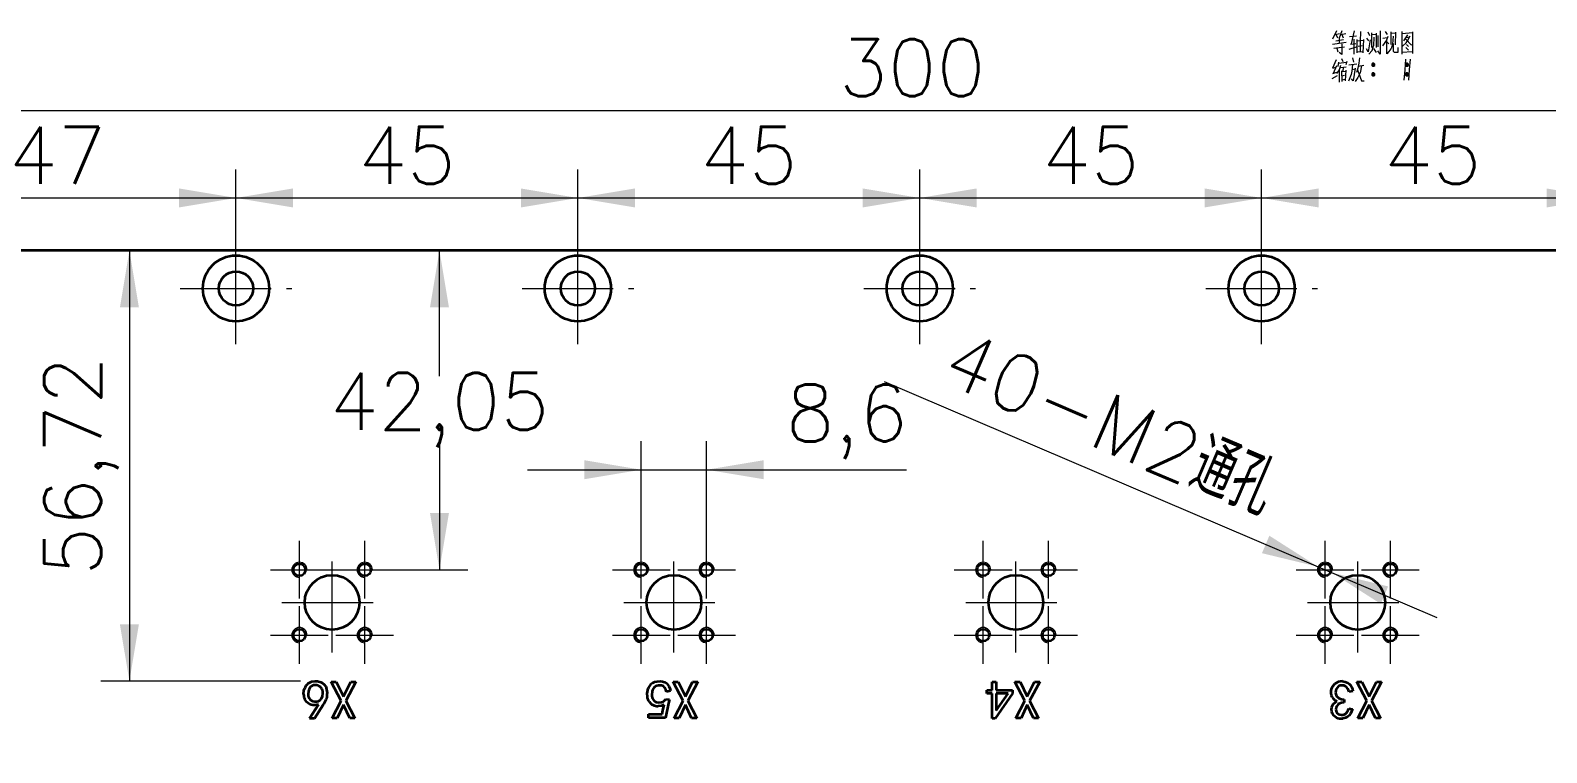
# Model space of a CAD drawing. Header units: millimetres. Extents: x -631 to 3210, y -446 to 2288.
# Drawn here: x 2791.8 to 2991.4, y 979.9 to 1075.1 of the extents above; entities that cross this region are included whole.
import ezdxf

# ---------------------------------------------------------------- set-up
doc = ezdxf.new("R2010")
doc.units = ezdxf.units.MM
doc.linetypes.add('点画线', pattern=[18, 12, -2, 2, -2])
doc.layers.get('0').update_dxf_attribs({"lineweight": 18})
for name, color, linetype, lineweight in [('中心线层', 1, '点画线', 18), ('尺寸线层', 3, 'Continuous', 18), ('细实线层', 7, 'Continuous', 18)]:
    doc.layers.add(name, color=color, linetype=linetype, lineweight=lineweight)
doc.styles.get("Standard").update_dxf_attribs({"font": 'txt.shx', "bigfont": 'gbcbig.shx'})
doc.dimstyles.get("Standard").update_dxf_attribs({"dimscale": 3, "dimtxt": 0.18, "dimasz": 0.18, "dimexe": 0.18, "dimexo": 0.0625, "dimgap": 0.09, "dimtad": 0, "dimtih": 1, "dimtoh": 1, "dimdec": 4, "dimzin": 0, "dimdsep": 46, "dimtxsty": 'Standard', "dimcen": 0.09, "dimdle": 0.36, "dimadec": 0, "dimazin": 0, "dimtfac": 1, "dimtdec": 4, "dimtofl": 0, "dimtmove": 0, "dimatfit": 3, "dimfxl": 0, "dimtolj": 1, "dimtzin": 0, "dimarcsym": 0})

# ---------------------------------------------------------------- blocks, each defined once
blk = doc.blocks.new('*X280')
at = {"layer": '尺寸线层', "linetype": 'Continuous'}
for points in [[(2771.85, 1052.98), (2779.35, 1054.23), (2779.35, 1051.73)], [(2818.85, 1052.98), (2811.35, 1054.23), (2811.35, 1051.73)]]:
    blk.add_hatch(color=0, dxfattribs=at).paths.add_polyline_path(points, flags=0)
at = {"layer": '尺寸线层', "color": 0, "linetype": 'Continuous'}
for p, q in [((2771.85, 1042.94), (2771.85, 1056.73)), ((2818.85, 1042.94), (2818.85, 1056.73)), ((2771.85, 1052.98), (2818.85, 1052.98))]:
    blk.add_line(p, q, dxfattribs=at)
at = {"layer": '尺寸线层', "color": 0, "insert": (2795.35, 1058.6), "char_height": 7.5, "width": 24.2857, "attachment_point": 5}
blk.add_mtext('47', dxfattribs=at)
blk = doc.blocks.new('*X281')
at = {"layer": '尺寸线层', "linetype": 'Continuous'}
for points in [[(2818.85, 1052.98), (2826.35, 1054.23), (2826.35, 1051.73)], [(2863.85, 1052.98), (2856.35, 1054.23), (2856.35, 1051.73)]]:
    blk.add_hatch(color=0, dxfattribs=at).paths.add_polyline_path(points, flags=0)
at = {"layer": '尺寸线层', "color": 0, "linetype": 'Continuous'}
for p, q in [((2818.85, 1042.94), (2818.85, 1056.73)), ((2863.85, 1042.94), (2863.85, 1056.73)), ((2818.85, 1052.98), (2863.85, 1052.98))]:
    blk.add_line(p, q, dxfattribs=at)
at = {"layer": '尺寸线层', "color": 0, "insert": (2841.35, 1058.6), "char_height": 7.5, "width": 24.2857, "attachment_point": 5}
blk.add_mtext('45', dxfattribs=at)
blk = doc.blocks.new('*X282')
at = {"layer": '尺寸线层', "linetype": 'Continuous'}
for points in [[(2863.85, 1052.98), (2871.35, 1054.23), (2871.35, 1051.73)], [(2908.85, 1052.98), (2901.35, 1054.23), (2901.35, 1051.73)]]:
    blk.add_hatch(color=0, dxfattribs=at).paths.add_polyline_path(points, flags=0)
at = {"layer": '尺寸线层', "color": 0, "linetype": 'Continuous'}
for p, q in [((2863.85, 1042.94), (2863.85, 1056.73)), ((2908.85, 1042.94), (2908.85, 1056.73)), ((2863.85, 1052.98), (2908.85, 1052.98))]:
    blk.add_line(p, q, dxfattribs=at)
at = {"layer": '尺寸线层', "color": 0, "insert": (2886.35, 1058.6), "char_height": 7.5, "width": 24.2857, "attachment_point": 5}
blk.add_mtext('45', dxfattribs=at)
blk = doc.blocks.new('*X283')
at = {"layer": '尺寸线层', "linetype": 'Continuous'}
for points in [[(2908.85, 1052.98), (2916.35, 1054.23), (2916.35, 1051.73)], [(2953.85, 1052.98), (2946.35, 1054.23), (2946.35, 1051.73)]]:
    blk.add_hatch(color=0, dxfattribs=at).paths.add_polyline_path(points, flags=0)
at = {"layer": '尺寸线层', "color": 0, "linetype": 'Continuous'}
for p, q in [((2908.85, 1042.94), (2908.85, 1056.73)), ((2953.85, 1042.94), (2953.85, 1056.73)), ((2908.85, 1052.98), (2953.85, 1052.98))]:
    blk.add_line(p, q, dxfattribs=at)
at = {"layer": '尺寸线层', "color": 0, "insert": (2931.35, 1058.6), "char_height": 7.5, "width": 24.2857, "attachment_point": 5}
blk.add_mtext('45', dxfattribs=at)
blk = doc.blocks.new('*X284')
at = {"layer": '尺寸线层', "linetype": 'Continuous'}
for points in [[(2953.85, 1052.98), (2961.35, 1054.23), (2961.35, 1051.73)], [(2998.85, 1052.98), (2991.35, 1054.23), (2991.35, 1051.73)]]:
    blk.add_hatch(color=0, dxfattribs=at).paths.add_polyline_path(points, flags=0)
at = {"layer": '尺寸线层', "color": 0, "linetype": 'Continuous'}
for p, q in [((2953.85, 1042.94), (2953.85, 1056.73)), ((2998.85, 1042.94), (2998.85, 1056.73)), ((2953.85, 1052.98), (2998.85, 1052.98))]:
    blk.add_line(p, q, dxfattribs=at)
at = {"layer": '尺寸线层', "color": 0, "insert": (2976.35, 1058.6), "char_height": 7.5, "width": 24.2857, "attachment_point": 5}
blk.add_mtext('45', dxfattribs=at)
blk = doc.blocks.new('*X286')
at = {"layer": '尺寸线层', "linetype": 'Continuous'}
for points in [[(2757.85, 1064.51), (2765.35, 1065.76), (2765.35, 1063.26)], [(3057.85, 1064.51), (3050.35, 1065.76), (3050.35, 1063.26)]]:
    blk.add_hatch(color=0, dxfattribs=at).paths.add_polyline_path(points, flags=0)
at = {"layer": '尺寸线层', "color": 0, "linetype": 'Continuous'}
for p, q in [((2757.85, 1047.94), (2757.85, 1068.26)), ((3057.85, 1047.94), (3057.85, 1068.26)), ((2757.85, 1064.51), (3057.85, 1064.51))]:
    blk.add_line(p, q, dxfattribs=at)
at = {"layer": '尺寸线层', "color": 0, "insert": (2907.85, 1070.13), "char_height": 7.5, "width": 38.5714, "attachment_point": 5}
blk.add_mtext('300', dxfattribs=at)
blk = doc.blocks.new('*X289')
at = {"layer": '尺寸线层', "linetype": 'Continuous'}
for points in [[(2961.28, 1004.41), (2954.87, 1008.5), (2953.89, 1006.2)], [(2963.12, 1003.62), (2970.5, 1001.82), (2969.52, 999.53)]]:
    blk.add_hatch(color=0, dxfattribs=at).paths.add_polyline_path(points, flags=0)
at = {"layer": '尺寸线层', "color": 0, "linetype": 'Continuous'}
blk.add_line((2904.18, 1028.8), (2976.91, 997.73), dxfattribs=at)
at = {"layer": '尺寸线层', "color": 0, "insert": (2933.96, 1023.32), "char_height": 7.5, "width": 118.1786, "attachment_point": 5, "rotation": 336.8688}
blk.add_mtext('40-M2通孔', dxfattribs=at)
blk = doc.blocks.new('*X292')
at = {"layer": '尺寸线层', "linetype": 'Continuous'}
for points in [[(2872.2, 1017.19), (2864.7, 1018.44), (2864.7, 1015.94)], [(2880.8, 1017.19), (2888.3, 1018.44), (2888.3, 1015.94)]]:
    blk.add_hatch(color=0, dxfattribs=at).paths.add_polyline_path(points, flags=0)
at = {"layer": '尺寸线层', "color": 0, "linetype": 'Continuous'}
for p, q in [((2872.2, 1005.89), (2872.2, 1020.94)), ((2880.8, 1005.89), (2880.8, 1020.94)), ((2857.2, 1017.19), (2907.11, 1017.19))]:
    blk.add_line(p, q, dxfattribs=at)
at = {"layer": '尺寸线层', "color": 0, "insert": (2899.25, 1023.53), "char_height": 7.5, "width": 31.4286, "attachment_point": 5}
blk.add_mtext('8,6', dxfattribs=at)
blk = doc.blocks.new('*X293')
at = {"layer": '尺寸线层', "linetype": 'Continuous'}
for points in [[(2845.63, 1046.06), (2846.88, 1038.56), (2844.38, 1038.56)], [(2845.63, 1004.01), (2846.88, 1011.51), (2844.38, 1011.51)]]:
    blk.add_hatch(color=0, dxfattribs=at).paths.add_polyline_path(points, flags=0)
at = {"layer": '尺寸线层', "color": 0, "linetype": 'Continuous'}
for p, q in [((2832.55, 1046.06), (2849.38, 1046.06)), ((2845.63, 1029.5), (2845.63, 1046.06)), ((2845.63, 1020.57), (2845.63, 1004.01)), ((2829.07, 1004.01), (2849.38, 1004.01))]:
    blk.add_line(p, q, dxfattribs=at)
at = {"layer": '尺寸线层', "color": 0, "insert": (2845.63, 1025.04), "char_height": 7.5, "width": 60, "attachment_point": 5}
blk.add_mtext('42,05', dxfattribs=at)
blk = doc.blocks.new('*X294')
at = {"layer": '尺寸线层', "linetype": 'Continuous'}
for points in [[(2804.82, 1046.06), (2806.07, 1038.56), (2803.57, 1038.56)], [(2804.82, 989.34), (2806.07, 996.84), (2803.57, 996.84)]]:
    blk.add_hatch(color=0, dxfattribs=at).paths.add_polyline_path(points, flags=0)
at = {"layer": '尺寸线层', "color": 0, "linetype": 'Continuous'}
for p, q in [((2830.67, 1046.06), (2801.07, 1046.06)), ((2804.82, 1046.06), (2804.82, 989.34)), ((2827.34, 989.34), (2801.07, 989.34))]:
    blk.add_line(p, q, dxfattribs=at)
at = {"layer": '尺寸线层', "color": 0, "insert": (2798.48, 1017.7), "char_height": 7.5, "width": 60, "attachment_point": 5, "rotation": 90}
blk.add_mtext('56,72', dxfattribs=at)
blk = doc.blocks.new('*X295')
at = {"layer": '尺寸线层', "linetype": 'Continuous'}
for points in [[(2787.68, 1046.06), (2786.43, 1038.56), (2788.93, 1038.56)], [(2787.68, 959.33), (2786.43, 966.83), (2788.93, 966.83)]]:
    blk.add_hatch(color=0, dxfattribs=at).paths.add_polyline_path(points, flags=0)
at = {"layer": '尺寸线层', "color": 0, "linetype": 'Continuous'}
for p, q in [((2830.67, 1046.06), (2783.93, 1046.06)), ((2787.68, 959.33), (2787.68, 1046.06)), ((2829.03, 959.33), (2783.93, 959.33))]:
    blk.add_line(p, q, dxfattribs=at)
at = {"layer": '尺寸线层', "color": 0, "insert": (2781.34, 1002.7), "char_height": 7.5, "width": 60, "attachment_point": 5, "rotation": 90}
blk.add_mtext('86,73', dxfattribs=at)

msp = doc.modelspace()

# ---------------------------------------------------------------- linework, layer by layer
at = {"color": 7, "lineweight": 35}
msp.add_line((3055.846, 1046.064), (2759.846, 1046.064), dxfattribs=at)
at = {"color": 7, "lineweight": 35, "ltscale": 0.071302}
for p, q in [((2832.695, 986.745), (2831.374, 989.274)), ((2834.633, 989.274), (2833.313, 986.745)), ((2877.695, 986.745), (2876.374, 989.274)), ((2879.633, 989.274), (2878.313, 986.745)), ((2922.695, 986.745), (2921.374, 989.274)), ((2924.633, 989.274), (2923.313, 986.745)), ((2967.695, 986.745), (2966.374, 989.274)), ((2969.633, 989.274), (2968.313, 986.745))]:
    msp.add_line(p, q, dxfattribs=at)
at = {"color": 7, "lineweight": 35, "ltscale": 0.016858}
for p, q in [((2831.374, 989.274), (2832.049, 989.274)), ((2876.374, 989.274), (2877.049, 989.274)), ((2921.374, 989.274), (2922.049, 989.274)), ((2966.374, 989.274), (2967.049, 989.274)), ((2834.493, 984.47), (2833.818, 984.47)), ((2879.493, 984.47), (2878.818, 984.47)), ((2924.493, 984.47), (2923.818, 984.47)), ((2969.493, 984.47), (2968.818, 984.47))]:
    msp.add_line(p, q, dxfattribs=at)
at = {"color": 7, "lineweight": 35, "ltscale": 0.05465}
for p, q in [((2832.049, 989.274), (2833.004, 987.307)), ((2833.004, 987.307), (2833.959, 989.274)), ((2877.049, 989.274), (2878.004, 987.307)), ((2878.004, 987.307), (2878.959, 989.274)), ((2922.049, 989.274), (2923.004, 987.307)), ((2923.004, 987.307), (2923.959, 989.274)), ((2967.049, 989.274), (2968.004, 987.307)), ((2968.004, 987.307), (2968.959, 989.274))]:
    msp.add_line(p, q, dxfattribs=at)
at = {"color": 7, "lineweight": 35, "ltscale": 0.016852}
for p, q in [((2833.959, 989.274), (2834.633, 989.274)), ((2878.959, 989.274), (2879.633, 989.274)), ((2917.695, 988.178), (2918.369, 988.178)), ((2923.959, 989.274), (2924.633, 989.274)), ((2968.959, 989.274), (2969.633, 989.274)), ((2918.369, 987.701), (2917.695, 987.701)), ((2832.189, 984.47), (2831.515, 984.47)), ((2877.189, 984.47), (2876.515, 984.47)), ((2922.189, 984.47), (2921.515, 984.47)), ((2967.189, 984.47), (2966.515, 984.47))]:
    msp.add_line(p, q, dxfattribs=at)
at = {"color": 7, "lineweight": 35, "ltscale": 0.013119}
msp.add_line((2876.038, 988.066), (2875.532, 987.925), dxfattribs=at)
at = {"color": 7, "lineweight": 35, "ltscale": 0.011938}
for p, q in [((2917.695, 987.701), (2917.695, 988.178)), ((2921.066, 988.178), (2921.066, 987.701))]:
    msp.add_line(p, q, dxfattribs=at)
at = {"color": 7, "lineweight": 35, "ltscale": 0.013348}
msp.add_line((2918.369, 989.245), (2918.903, 989.245), dxfattribs=at)
at = {"color": 7, "lineweight": 35, "ltscale": 0.026685}
for p, q in [((2918.369, 988.178), (2918.369, 989.245)), ((2918.903, 989.245), (2918.903, 988.178))]:
    msp.add_line(p, q, dxfattribs=at)
at = {"color": 7, "lineweight": 35, "ltscale": 0.054071}
msp.add_line((2918.903, 988.178), (2921.066, 988.178), dxfattribs=at)
at = {"color": 7, "lineweight": 35, "ltscale": 0.012815}
for p, q in [((2965.869, 988.038), (2965.363, 987.953)), ((2965.307, 985.734), (2965.813, 985.65))]:
    msp.add_line(p, q, dxfattribs=at)
at = {"color": 7, "lineweight": 35, "ltscale": 0.054935}
msp.add_line((2828.538, 984.414), (2829.717, 986.268), dxfattribs=at)
at = {"color": 7, "lineweight": 35, "ltscale": 0.053374}
msp.add_line((2830.335, 986.212), (2829.184, 984.414), dxfattribs=at)
at = {"color": 7, "lineweight": 35, "ltscale": 0.064073}
for p, q in [((2831.515, 984.47), (2832.695, 986.745)), ((2876.515, 984.47), (2877.695, 986.745)), ((2921.515, 984.47), (2922.695, 986.745)), ((2966.515, 984.47), (2967.695, 986.745))]:
    msp.add_line(p, q, dxfattribs=at)
at = {"color": 7, "lineweight": 35, "ltscale": 0.048068}
for p, q in [((2833.004, 986.212), (2832.189, 984.47)), ((2878.004, 986.212), (2877.189, 984.47)), ((2923.004, 986.212), (2922.189, 984.47)), ((2968.004, 986.212), (2967.189, 984.47))]:
    msp.add_line(p, q, dxfattribs=at)
at = {"color": 7, "lineweight": 35, "ltscale": 0.048065}
for p, q in [((2833.818, 984.47), (2833.004, 986.212)), ((2878.818, 984.47), (2878.004, 986.212)), ((2923.818, 984.47), (2923.004, 986.212)), ((2968.818, 984.47), (2968.004, 986.212))]:
    msp.add_line(p, q, dxfattribs=at)
at = {"color": 7, "lineweight": 35, "ltscale": 0.064076}
for p, q in [((2833.313, 986.745), (2834.493, 984.47)), ((2878.313, 986.745), (2879.493, 984.47)), ((2923.313, 986.745), (2924.493, 984.47)), ((2968.313, 986.745), (2969.493, 984.47))]:
    msp.add_line(p, q, dxfattribs=at)
at = {"color": 7, "lineweight": 35, "ltscale": 0.012021}
msp.add_line((2875.42, 986.97), (2875.897, 986.914), dxfattribs=at)
at = {"color": 7, "lineweight": 35, "ltscale": 0.082162}
msp.add_line((2918.369, 984.414), (2918.369, 987.701), dxfattribs=at)
at = {"color": 7, "lineweight": 35, "ltscale": 0.099933}
msp.add_line((2921.066, 987.701), (2918.79, 984.414), dxfattribs=at)
at = {"color": 7, "lineweight": 35, "ltscale": 0.055478}
msp.add_line((2918.903, 987.701), (2918.903, 985.481), dxfattribs=at)
at = {"color": 7, "lineweight": 35, "ltscale": 0.039325}
msp.add_line((2920.476, 987.701), (2918.903, 987.701), dxfattribs=at)
at = {"color": 7, "lineweight": 35, "ltscale": 0.068002}
msp.add_line((2918.903, 985.481), (2920.476, 987.701), dxfattribs=at)
at = {"color": 7, "lineweight": 35, "ltscale": 0.009131}
msp.add_line((2964.717, 986.914), (2964.717, 986.549), dxfattribs=at)
at = {"color": 7, "lineweight": 35, "ltscale": 0.01615}
msp.add_line((2829.184, 984.414), (2828.538, 984.414), dxfattribs=at)
at = {"color": 7, "lineweight": 35, "ltscale": 0.01264}
msp.add_line((2873.144, 984.498), (2873.144, 985.004), dxfattribs=at)
at = {"color": 7, "lineweight": 35, "ltscale": 0.044946}
msp.add_line((2873.144, 985.004), (2874.942, 985.004), dxfattribs=at)
at = {"color": 7, "lineweight": 35, "ltscale": 0.055475}
msp.add_line((2875.363, 984.498), (2873.144, 984.498), dxfattribs=at)
at = {"color": 7, "lineweight": 35, "ltscale": 0.010535}
msp.add_line((2918.79, 984.414), (2918.369, 984.414), dxfattribs=at)
at = {"color": 7, "lineweight": 13}
for points in [[(2963.723, 1074.981), (2963.198, 1073.896)], [(2963.513, 1074.526), (2964.108, 1074.631)], [(2963.618, 1073.686), (2964.633, 1073.826)], [(2963.863, 1074.036), (2963.653, 1074.526)], [(2964.388, 1074.981), (2964.038, 1074.001)], [(2964.108, 1073.336), (2964.108, 1074.036)], [(2964.248, 1074.526), (2964.913, 1074.631)], [(2964.388, 1074.526), (2964.598, 1074.071)], [(2965.403, 1074.246), (2966.348, 1074.351)], [(2966.033, 1074.981), (2965.613, 1073.266)], [(2965.963, 1073.896), (2965.963, 1071.901)], [(2966.418, 1072.076), (2966.418, 1073.861)], [(2966.873, 1074.911), (2966.838, 1073.581), (2966.803, 1072.251)], [(2967.258, 1073.826), (2967.188, 1072.076)], [(2967.643, 1074.036), (2967.923, 1073.651)], [(2967.818, 1074.876), (2968.063, 1074.386)], [(2968.133, 1073.791), (2967.853, 1072.216)], [(2968.343, 1072.776), (2968.343, 1074.736)], [(2968.343, 1074.491), (2968.903, 1074.561)], [(2968.623, 1074.141), (2968.553, 1073.021)], [(2968.903, 1074.701), (2968.903, 1072.811)], [(2969.183, 1072.881), (2969.183, 1074.386)], [(2969.463, 1074.981), (2969.463, 1073.441), (2969.463, 1071.901)], [(2970.443, 1074.246), (2970.268, 1073.756), (2969.778, 1073.021)], [(2969.813, 1074.036), (2970.373, 1074.106)], [(2970.093, 1074.911), (2970.373, 1074.491)], [(2970.863, 1074.876), (2970.863, 1073.196)], [(2971.528, 1074.701), (2970.863, 1074.631)], [(2971.178, 1074.281), (2971.073, 1073.231)], [(2971.458, 1073.126), (2971.528, 1074.806)], [(2972.298, 1074.911), (2972.298, 1073.441), (2972.298, 1071.936)], [(2972.298, 1074.876), (2972.298, 1073.476), (2972.298, 1072.076)], [(2973.768, 1074.736), (2972.298, 1074.596)], [(2973.068, 1074.456), (2972.508, 1073.651)], [(2972.823, 1073.896), (2973.523, 1073.161)], [(2972.858, 1074.106), (2973.313, 1074.176)], [(2973.068, 1073.686), (2973.418, 1074.316)], [(2973.733, 1072.111), (2973.733, 1073.476), (2973.768, 1074.876)], [(2964.983, 1073.441), (2963.198, 1073.196)], [(2963.373, 1072.706), (2964.738, 1072.881)], [(2963.758, 1072.706), (2963.898, 1072.216)], [(2964.388, 1071.901), (2964.388, 1071.866), (2964.073, 1072.146)], [(2964.388, 1073.266), (2964.388, 1071.866)], [(2966.278, 1072.846), (2965.333, 1072.531)], [(2965.543, 1073.231), (2966.243, 1073.336)], [(2966.418, 1073.651), (2967.223, 1073.756)], [(2966.418, 1072.216), (2967.188, 1072.286)], [(2966.558, 1072.986), (2967.083, 1073.056)], [(2967.853, 1072.216), (2967.643, 1072.636)], [(2967.958, 1071.901), (2968.378, 1072.391)], [(2968.378, 1072.391), (2968.553, 1073.021)], [(2968.973, 1072.146), (2968.623, 1072.671)], [(2969.463, 1071.901), (2969.148, 1072.356)], [(2970.268, 1073.756), (2970.268, 1071.971)], [(2970.268, 1073.581), (2970.583, 1073.266)], [(2970.373, 1071.971), (2970.653, 1072.251)], [(2970.653, 1072.251), (2970.898, 1072.601)], [(2971.073, 1073.231), (2970.898, 1072.601)], [(2971.213, 1072.251), (2971.213, 1073.336)], [(2971.353, 1072.146), (2971.213, 1072.251)], [(2971.773, 1072.146), (2971.353, 1072.146)], [(2971.773, 1072.776), (2971.773, 1072.146)], [(2972.298, 1072.181), (2973.663, 1072.286)], [(2972.368, 1072.986), (2972.858, 1073.406)], [(2972.823, 1072.811), (2973.173, 1072.426)], [(2972.858, 1073.406), (2973.068, 1073.686)], [(2972.928, 1073.196), (2973.173, 1072.916)], [(2973.523, 1073.161), (2973.698, 1073.196)], [(2973.733, 1072.006), (2973.733, 1072.111), (2973.663, 1072.286)], [(2963.583, 1070.151), (2963.163, 1070.011)], [(2963.653, 1071.166), (2963.198, 1070.081)], [(2963.723, 1070.396), (2963.268, 1069.381)], [(2964.038, 1069.871), (2963.723, 1069.381)], [(2963.968, 1070.851), (2963.863, 1070.291)], [(2963.968, 1070.711), (2965.018, 1070.851)], [(2964.213, 1070.431), (2964.038, 1069.871)], [(2964.073, 1069.941), (2964.073, 1068.226)], [(2964.283, 1070.151), (2964.983, 1070.256)], [(2964.353, 1071.341), (2964.528, 1070.956)], [(2964.598, 1070.186), (2964.528, 1069.626)], [(2964.913, 1069.801), (2964.843, 1068.401)], [(2965.053, 1070.956), (2964.913, 1070.501)], [(2965.823, 1070.571), (2965.718, 1069.661), (2965.613, 1069.241), (2965.298, 1068.366)], [(2965.333, 1070.501), (2966.383, 1070.641)], [(2966.138, 1070.081), (2966.033, 1069.241), (2965.893, 1068.401), (2965.683, 1068.681)], [(2965.753, 1069.906), (2966.138, 1069.976)], [(2965.823, 1071.411), (2965.928, 1070.851)], [(2966.523, 1070.081), (2966.348, 1069.521)], [(2966.453, 1069.836), (2967.013, 1068.401)], [(2966.663, 1070.711), (2966.523, 1070.081)], [(2966.593, 1070.326), (2967.293, 1070.466)], [(2966.733, 1071.446), (2966.663, 1070.711)], [(2967.013, 1070.396), (2966.803, 1069.451)], [(2968.343, 1070.536), (2968.728, 1070.536)], [(2968.378, 1070.641), (2968.693, 1070.641)], [(2968.378, 1070.396), (2968.693, 1070.396)], [(2972.788, 1071.271), (2972.683, 1069.871), (2972.578, 1068.471)], [(2972.788, 1070.536), (2973.173, 1070.536)], [(2972.823, 1070.641), (2973.138, 1070.641)], [(2972.823, 1070.396), (2973.138, 1070.396)], [(2973.383, 1071.271), (2973.278, 1069.871), (2973.173, 1068.471)], [(2963.128, 1068.716), (2963.828, 1069.101)], [(2963.233, 1069.381), (2963.758, 1069.556)], [(2964.353, 1069.731), (2964.388, 1068.331)], [(2964.353, 1069.626), (2964.878, 1069.696)], [(2964.388, 1069.066), (2964.773, 1069.136)], [(2964.843, 1068.576), (2964.423, 1068.506)], [(2966.523, 1068.821), (2966.138, 1068.296)], [(2966.803, 1069.451), (2966.523, 1068.821)], [(2967.013, 1068.401), (2967.328, 1068.401)], [(2968.343, 1069.276), (2968.728, 1069.276)], [(2968.378, 1069.381), (2968.693, 1069.381)], [(2968.378, 1069.136), (2968.693, 1069.136)], [(2972.788, 1069.276), (2973.173, 1069.276)], [(2972.823, 1069.381), (2973.138, 1069.381)], [(2972.823, 1069.136), (2973.138, 1069.136)]]:
    msp.add_lwpolyline(points, dxfattribs=at)
for points in [[(2968.448, 1070.326), (2968.623, 1070.326), (2968.728, 1070.431), (2968.728, 1070.606), (2968.623, 1070.711), (2968.448, 1070.711), (2968.343, 1070.606), (2968.343, 1070.431)], [(2972.893, 1070.326), (2973.068, 1070.326), (2973.173, 1070.431), (2973.173, 1070.606), (2973.068, 1070.711), (2972.893, 1070.711), (2972.788, 1070.606), (2972.788, 1070.431)], [(2968.448, 1069.066), (2968.623, 1069.066), (2968.728, 1069.171), (2968.728, 1069.346), (2968.623, 1069.451), (2968.448, 1069.451), (2968.343, 1069.346), (2968.343, 1069.171)], [(2972.893, 1069.066), (2973.068, 1069.066), (2973.173, 1069.171), (2973.173, 1069.346), (2973.068, 1069.451), (2972.893, 1069.451), (2972.788, 1069.346), (2972.788, 1069.171)]]:
    msp.add_lwpolyline(points, close=True, dxfattribs=at)
at = {"color": 7, "lineweight": 35}
for points in [[(2827.751, 987.616), (2827.794, 988.109), (2827.859, 988.348)], [(2828.313, 989.021), (2828.554, 989.186), (2828.826, 989.29), (2829.211, 989.344)], [(2828.623, 988.542), (2828.469, 988.299), (2828.38, 988.026), (2828.341, 987.644)], [(2829.324, 988.824), (2829.011, 988.802), (2828.798, 988.701), (2828.623, 988.542)], [(2829.211, 989.344), (2829.575, 989.333), (2830.013, 989.225), (2830.195, 989.133)], [(2830.195, 989.133), (2830.474, 988.911), (2830.681, 988.622), (2830.757, 988.459)], [(2872.976, 987.729), (2872.993, 987.947), (2873.088, 988.375)], [(2873.678, 988.206), (2873.609, 987.988), (2873.566, 987.532)], [(2873.987, 989.245), (2874.273, 989.322), (2874.717, 989.33)], [(2874.858, 988.77), (2874.443, 988.79), (2874.241, 988.747), (2874.099, 988.684)], [(2874.717, 989.33), (2874.982, 989.297), (2875.233, 989.21), (2875.539, 989.03)], [(2875.532, 987.925), (2875.446, 988.218), (2875.269, 988.527), (2875.118, 988.666), (2874.858, 988.77)], [(2875.539, 989.03), (2875.699, 988.879), (2875.823, 988.697), (2875.987, 988.286), (2876.038, 988.066)], [(2963.144, 987.223), (2963.032, 987.478), (2962.985, 987.751), (2963.004, 988.122)], [(2963.004, 988.122), (2963.075, 988.419), (2963.207, 988.692), (2963.481, 988.993)], [(2963.771, 988.48), (2963.66, 988.298), (2963.593, 988.096), (2963.566, 987.813)], [(2964.38, 988.796), (2964.169, 988.766), (2963.976, 988.676), (2963.771, 988.48)], [(2964.998, 988.571), (2964.837, 988.694), (2964.649, 988.768), (2964.38, 988.796)], [(2964.436, 989.33), (2964.837, 989.279), (2965.205, 989.119), (2965.369, 988.999)], [(2965.363, 987.953), (2965.294, 988.16), (2965.186, 988.35), (2964.998, 988.571)], [(2965.369, 988.999), (2965.597, 988.757), (2965.758, 988.467), (2965.869, 988.038)], [(2828.513, 986.33), (2828.172, 986.579), (2828.031, 986.736), (2827.92, 986.914)], [(2828.341, 987.644), (2828.367, 987.369), (2828.464, 987.11), (2828.572, 986.961), (2828.713, 986.839)], [(2829.717, 986.268), (2829.229, 986.194), (2828.986, 986.195), (2828.748, 986.234), (2828.513, 986.33)], [(2828.713, 986.839), (2828.93, 986.727), (2829.167, 986.667), (2829.493, 986.661)], [(2829.493, 986.661), (2829.716, 986.729), (2829.916, 986.845), (2830.116, 987.08)], [(2830.116, 987.08), (2830.239, 987.383), (2830.286, 987.706), (2830.279, 987.869)], [(2873.032, 987.167), (2872.997, 987.313), (2872.976, 987.729)], [(2873.257, 986.633), (2873.164, 986.802), (2873.032, 987.167)], [(2874.213, 986.581), (2874.47, 986.537), (2874.858, 986.577)], [(2875.223, 986.212), (2874.837, 986.09), (2874.436, 986.043)], [(2874.942, 985.004), (2875.048, 985.488), (2875.223, 986.212)], [(2875.897, 986.914), (2875.79, 986.431), (2875.363, 984.498)], [(2963.098, 985.929), (2963.168, 986.124), (2963.275, 986.301), (2963.566, 986.595), (2963.734, 986.717)], [(2963.874, 986.24), (2963.742, 986.072), (2963.657, 985.877), (2963.622, 985.594)], [(2963.874, 987.223), (2964.025, 987.121), (2964.362, 986.988), (2964.717, 986.914)], [(2964.717, 986.549), (2964.355, 986.492), (2964.018, 986.353), (2963.874, 986.24)], [(2963.144, 985.116), (2963.072, 985.354), (2963.053, 985.601), (2963.098, 985.929)], [(2963.678, 984.554), (2963.474, 984.677), (2963.306, 984.844), (2963.144, 985.116)], [(2963.622, 985.594), (2963.665, 985.38), (2963.764, 985.188), (2963.987, 985.004)], [(2965.363, 984.807), (2965.154, 984.628), (2964.906, 984.508), (2964.547, 984.428)], [(2964.717, 984.948), (2964.889, 985.054), (2965.031, 985.196), (2965.235, 985.544), (2965.307, 985.734)], [(2965.813, 985.65), (2965.698, 985.35), (2965.551, 985.066), (2965.363, 984.807)]]:
    msp.add_lwpolyline(points, dxfattribs=at)
for centre, radius in [((2818.846, 1041.064), 4.35), ((2863.846, 1041.064), 4.35), ((2908.846, 1041.064), 4.35), ((2953.846, 1041.064), 4.35), ((2818.846, 1041.064), 2.25), ((2863.846, 1041.064), 2.25), ((2908.846, 1041.064), 2.25), ((2953.846, 1041.064), 2.25), ((2827.196, 1004.014), 0.8), ((2835.796, 1004.014), 0.8), ((2872.196, 1004.014), 0.8), ((2880.796, 1004.014), 0.8), ((2917.196, 1004.014), 0.8), ((2925.796, 1004.014), 0.8), ((2962.196, 1004.014), 0.8), ((2970.796, 1004.014), 0.8), ((2831.496, 999.714), 3.6), ((2876.496, 999.714), 3.6), ((2921.496, 999.714), 3.6), ((2966.496, 999.714), 3.6), ((2827.196, 995.414), 0.8), ((2835.796, 995.414), 0.8), ((2872.196, 995.414), 0.8), ((2880.796, 995.414), 0.8), ((2917.196, 995.414), 0.8), ((2925.796, 995.414), 0.8), ((2962.196, 995.414), 0.8), ((2970.796, 995.414), 0.8)]:
    msp.add_circle(centre, radius, dxfattribs=at)
for centre, radius, start, end in [((2829.332, 987.844), 1.556, 130.90022, 161.11396), ((2829.332, 987.895), 0.929, 44.21405, 90.49878), ((2829.35, 987.877), 0.929, 359.50122, 45.78593), ((2829.124, 987.815), 1.756, 353.51722, 21.53904), ((2874.491, 987.864), 1.493, 135.59133, 160.00689), ((2874.655, 987.501), 1.868, 110.962, 131.16001), ((2874.593, 987.824), 0.992, 119.89351, 157.34328), ((2964.438, 987.804), 1.526, 90.07836, 128.84171), ((2829.274, 987.611), 1.523, 179.81175, 207.24602), ((2820.529, 992.177), 11.477, 328.68817, 332.70697), ((2829.085, 987.606), 1.783, 337.15043, 0.3158), ((2874.249, 987.277), 1.183, 212.96552, 244.19739), ((2874.714, 987.56), 1.15, 181.38181, 214.1505), ((2874.452, 987.653), 1.61, 243.51627, 269.43705), ((2874.457, 987.383), 0.838, 214.02887, 253.08727), ((2874.601, 987.539), 0.996, 284.9744, 325.23027), ((2964.246, 987.913), 1.3, 212.07705, 246.83549), ((2964.433, 987.889), 0.87, 185.04608, 230.05465), ((2964.332, 986.003), 1.59, 245.69745, 277.75484), ((2964.419, 985.838), 0.939, 242.5911, 288.50426)]:
    msp.add_arc(centre, radius, start, end, dxfattribs=at)
at = {"layer": '中心线层'}
for p, q in [((2818.846, 1033.714), (2818.846, 1048.414)), ((2863.846, 1033.714), (2863.846, 1048.414)), ((2908.846, 1033.714), (2908.846, 1048.414)), ((2953.846, 1033.714), (2953.846, 1048.414)), ((2811.496, 1041.064), (2826.196, 1041.064)), ((2856.496, 1041.064), (2871.196, 1041.064)), ((2901.496, 1041.064), (2916.196, 1041.064)), ((2946.496, 1041.064), (2961.196, 1041.064)), ((2827.196, 1000.214), (2827.196, 1007.814)), ((2831.496, 993.114), (2831.496, 1006.314)), ((2835.796, 1000.214), (2835.796, 1007.814)), ((2872.196, 1000.214), (2872.196, 1007.814)), ((2876.496, 993.114), (2876.496, 1006.314)), ((2880.796, 1000.214), (2880.796, 1007.814)), ((2917.196, 1000.214), (2917.196, 1007.814)), ((2921.496, 993.114), (2921.496, 1006.314)), ((2925.796, 1000.214), (2925.796, 1007.814)), ((2962.196, 1000.214), (2962.196, 1007.814)), ((2966.496, 993.114), (2966.496, 1006.314)), ((2970.796, 1000.214), (2970.796, 1007.814)), ((2823.396, 1004.014), (2830.996, 1004.014)), ((2831.996, 1004.014), (2839.596, 1004.014)), ((2868.396, 1004.014), (2875.996, 1004.014)), ((2876.996, 1004.014), (2884.596, 1004.014)), ((2913.396, 1004.014), (2920.996, 1004.014)), ((2921.996, 1004.014), (2929.596, 1004.014)), ((2958.396, 1004.014), (2965.996, 1004.014)), ((2966.996, 1004.014), (2974.596, 1004.014)), ((2824.896, 999.714), (2838.096, 999.714)), ((2827.196, 991.614), (2827.196, 999.214)), ((2835.796, 991.614), (2835.796, 999.214)), ((2869.896, 999.714), (2883.096, 999.714)), ((2872.196, 991.614), (2872.196, 999.214)), ((2880.796, 991.614), (2880.796, 999.214)), ((2914.896, 999.714), (2928.096, 999.714)), ((2917.196, 991.614), (2917.196, 999.214)), ((2925.796, 991.614), (2925.796, 999.214)), ((2959.896, 999.714), (2973.096, 999.714)), ((2962.196, 991.614), (2962.196, 999.214)), ((2970.796, 991.614), (2970.796, 999.214)), ((2823.396, 995.414), (2830.996, 995.414)), ((2831.996, 995.414), (2839.596, 995.414)), ((2868.396, 995.414), (2875.996, 995.414)), ((2876.996, 995.414), (2884.596, 995.414)), ((2913.396, 995.414), (2920.996, 995.414)), ((2921.996, 995.414), (2929.596, 995.414)), ((2958.396, 995.414), (2965.996, 995.414)), ((2966.996, 995.414), (2974.596, 995.414))]:
    msp.add_line(p, q, dxfattribs=at)
at = {"layer": '细实线层'}
for centre, start in [((2827.196, 1004.014), 360), ((2835.796, 1004.014), 0), ((2872.196, 1004.014), 360), ((2880.796, 1004.014), 0), ((2917.196, 1004.014), 360), ((2925.796, 1004.014), 0), ((2962.196, 1004.014), 0), ((2970.796, 1004.014), 0), ((2827.196, 995.414), 360), ((2835.796, 995.414), 360), ((2872.196, 995.414), 360), ((2880.796, 995.414), 0), ((2917.196, 995.414), 360), ((2925.796, 995.414), 0), ((2962.196, 995.414), 0), ((2970.796, 995.414), 0)]:
    msp.add_arc(centre, 1, start, 270, dxfattribs=at)

# ---------------------------------------------------------------- dimensions: what is measured, and where the dimension line sits
at = {"layer": '尺寸线层'}
for base, p1, p2, override, picture, middle in [((3057.846, 1064.51), (2757.846, 1046.064), (3057.846, 1046.064), {"dimtxt": 2.5, "dimasz": 2.5, "dimexe": 1.25, "dimexo": 0.625, "dimgap": 0.625, "dimtad": 1, "dimtih": 0, "dimtoh": 0, "dimdec": 2, "dimzin": 8, "dimdsep": 44, "dimsah": 1, "dimdle": 5, "dimtdec": 2, "dimtofl": 1, "dimatfit": 0, "dimtfill": 1, "dimtzin": 8}, '*X286', (2907.846, 1064.51)), ((2818.846, 1052.975), (2771.846, 1041.064), (2818.846, 1041.064), {"dimtxt": 2.5, "dimasz": 2.5, "dimexe": 1.25, "dimexo": 0.625, "dimgap": 0.625, "dimtad": 1, "dimdec": 2, "dimzin": 8, "dimdsep": 44, "dimsah": 1, "dimdle": 5, "dimtdec": 2, "dimtofl": 1, "dimatfit": 0, "dimtfill": 1, "dimtzin": 8}, '*X280', (2795.346, 1052.975)), ((2863.846, 1052.975), (2818.846, 1041.064), (2863.846, 1041.064), {"dimtxt": 2.5, "dimasz": 2.5, "dimexe": 1.25, "dimexo": 0.625, "dimgap": 0.625, "dimtad": 1, "dimdec": 2, "dimzin": 8, "dimdsep": 44, "dimsah": 1, "dimdle": 5, "dimtdec": 2, "dimtofl": 1, "dimatfit": 0, "dimtfill": 1, "dimtzin": 8}, '*X281', (2841.346, 1052.975)), ((2908.846, 1052.975), (2863.846, 1041.064), (2908.846, 1041.064), {"dimtxt": 2.5, "dimasz": 2.5, "dimexe": 1.25, "dimexo": 0.625, "dimgap": 0.625, "dimtad": 1, "dimdec": 2, "dimzin": 8, "dimdsep": 44, "dimsah": 1, "dimdle": 5, "dimtdec": 2, "dimtofl": 1, "dimatfit": 0, "dimtfill": 1, "dimtzin": 8}, '*X282', (2886.346, 1052.975)), ((2953.846, 1052.975), (2908.846, 1041.064), (2953.846, 1041.064), {"dimtxt": 2.5, "dimasz": 2.5, "dimexe": 1.25, "dimexo": 0.625, "dimgap": 0.625, "dimtad": 1, "dimdec": 2, "dimzin": 8, "dimdsep": 44, "dimsah": 1, "dimdle": 5, "dimtdec": 2, "dimtofl": 1, "dimatfit": 0, "dimtfill": 1, "dimtzin": 8}, '*X283', (2931.346, 1052.975)), ((2998.846, 1052.975), (2953.846, 1041.064), (2998.846, 1041.064), {"dimtxt": 2.5, "dimasz": 2.5, "dimexe": 1.25, "dimexo": 0.625, "dimgap": 0.625, "dimtad": 1, "dimdec": 2, "dimzin": 8, "dimdsep": 44, "dimsah": 1, "dimdle": 5, "dimtdec": 2, "dimtofl": 1, "dimatfit": 0, "dimtfill": 1, "dimtzin": 8}, '*X284', (2976.346, 1052.975)), ((2880.796, 1017.193), (2872.196, 1004.014), (2880.796, 1004.014), {"dimtxt": 2.5, "dimasz": 2.5, "dimexe": 1.25, "dimexo": 0.625, "dimgap": 0.625, "dimtad": 1, "dimtih": 0, "dimtoh": 0, "dimdec": 2, "dimzin": 8, "dimdsep": 44, "dimsah": 1, "dimdle": 5, "dimtdec": 2, "dimtofl": 1, "dimatfit": 0, "dimtfill": 1, "dimtzin": 8}, '*X292', (2899.153, 1017.193))]:
    dim = msp.add_linear_dim(base=base, p1=p1, p2=p2, dimstyle='Standard', override=override, dxfattribs=at)
    dim.commit()
    dim.dimension.update_dxf_attribs({"geometry": picture, "text_midpoint": middle})
dim = msp.add_diameter_dim_2p(p1=(2963.115, 1003.621), p2=(2961.276, 1004.407), dimstyle='Standard', override={"dimtxt": 2.5, "dimasz": 2.5, "dimexe": 1.25, "dimexo": 0.625, "dimgap": 0.625, "dimtad": 1, "dimtih": 0, "dimtoh": 0, "dimdec": 2, "dimzin": 8, "dimdsep": 44, "dimpost": '40-M<>通孔', "dimsah": 1, "dimdle": 5, "dimtdec": 2, "dimtofl": 1, "dimtmove": 0, "dimatfit": 1, "dimtfill": 1, "dimtzin": 8}, dxfattribs=at)
dim.commit()
dim.dimension.update_dxf_attribs({"geometry": '*X289', "text_midpoint": (2931.346, 1017.193), "dimtype": 163})
for base, p1, p2, angle, override, picture, middle in [((2787.684, 1046.064), (2830.908, 959.33), (2832.547, 1046.064), 90, {"dimtxt": 2.5, "dimasz": 2.5, "dimexe": 1.25, "dimexo": 0.625, "dimgap": 0.625, "dimtad": 1, "dimtih": 0, "dimtoh": 0, "dimdec": 2, "dimzin": 8, "dimdsep": 44, "dimsah": 1, "dimdle": 5, "dimtdec": 2, "dimtofl": 1, "dimatfit": 0, "dimtfill": 1, "dimtzin": 8}, '*X295', (2787.684, 1002.697)), ((2804.821, 989.344), (2832.547, 1046.064), (2829.211, 989.344), 90, {"dimtxt": 2.5, "dimasz": 2.5, "dimexe": 1.25, "dimexo": 0.625, "dimgap": 0.625, "dimtad": 1, "dimtih": 0, "dimtoh": 0, "dimdec": 2, "dimzin": 8, "dimdsep": 44, "dimsah": 1, "dimdle": 5, "dimtdec": 2, "dimtofl": 1, "dimatfit": 0, "dimtfill": 1, "dimtzin": 8}, '*X294', (2804.821, 1017.704)), ((2845.625, 1004.014), (2830.672, 1046.064), (2827.196, 1004.014), 270, {"dimtxt": 2.5, "dimasz": 2.5, "dimexe": 1.25, "dimexo": 0.625, "dimgap": 0.625, "dimtad": 1, "dimdec": 2, "dimzin": 8, "dimdsep": 44, "dimsah": 1, "dimdle": 5, "dimtdec": 2, "dimtofl": 1, "dimatfit": 0, "dimtfill": 1, "dimtzin": 8}, '*X293', (2845.625, 1025.039))]:
    dim = msp.add_linear_dim(base=base, p1=p1, p2=p2, angle=angle, dimstyle='Standard', override=override, dxfattribs=at)
    dim.commit()
    dim.dimension.update_dxf_attribs({"geometry": picture, "text_midpoint": middle})

doc.saveas('drawing.dxf')
